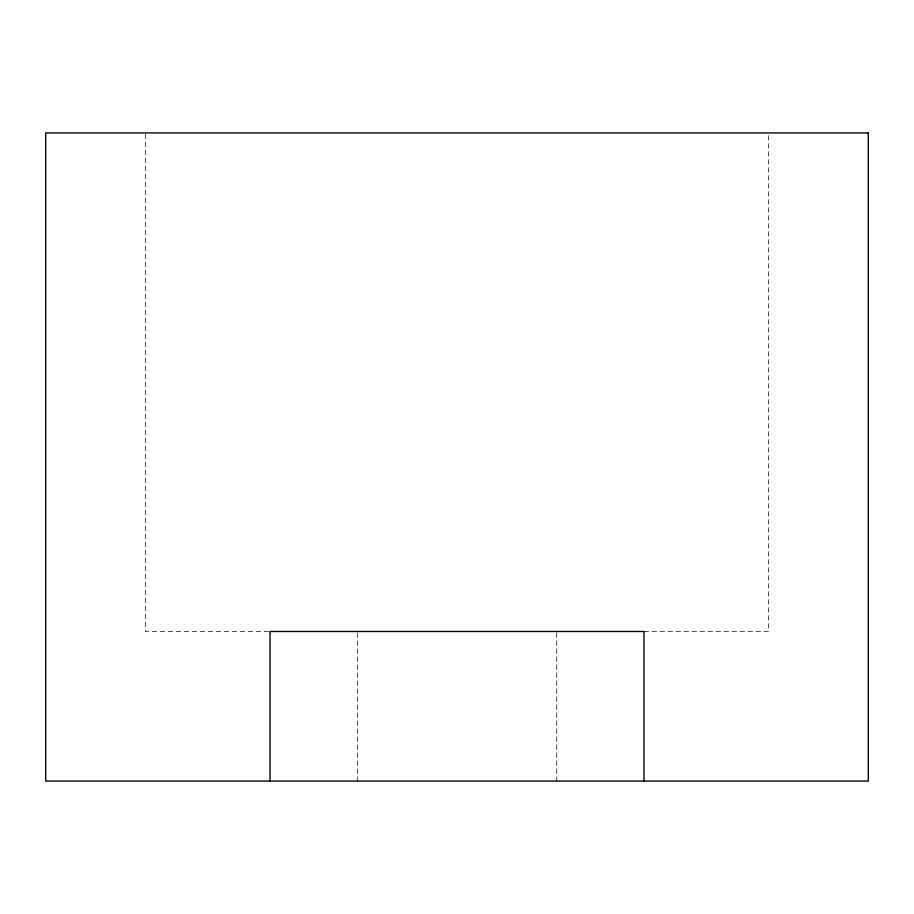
<?xml version="1.0" encoding="UTF-8"?>
<svg xmlns="http://www.w3.org/2000/svg" width="914" height="914" viewBox="0 0 914 914"><rect width="100%" height="100%" fill="white"/><g stroke="black" fill="none" stroke-linecap="round" stroke-linejoin="round"><path stroke-width="0.69" stroke-dasharray="4.57 3.43" d="M268.625 631.494L145.406 631.494L145.406 134.369M643.959 631.494L768.594 631.494L768.594 134.369M556.706 632.911L556.706 781.059M357.294 632.911L357.294 781.059"/><path stroke-width="1.37" d="M643.959 781.059L643.959 631.494L270.041 631.494L270.041 781.059M868.3 132.941L45.7 132.941L45.7 781.059L868.3 781.059L868.3 132.941"/></g></svg>
